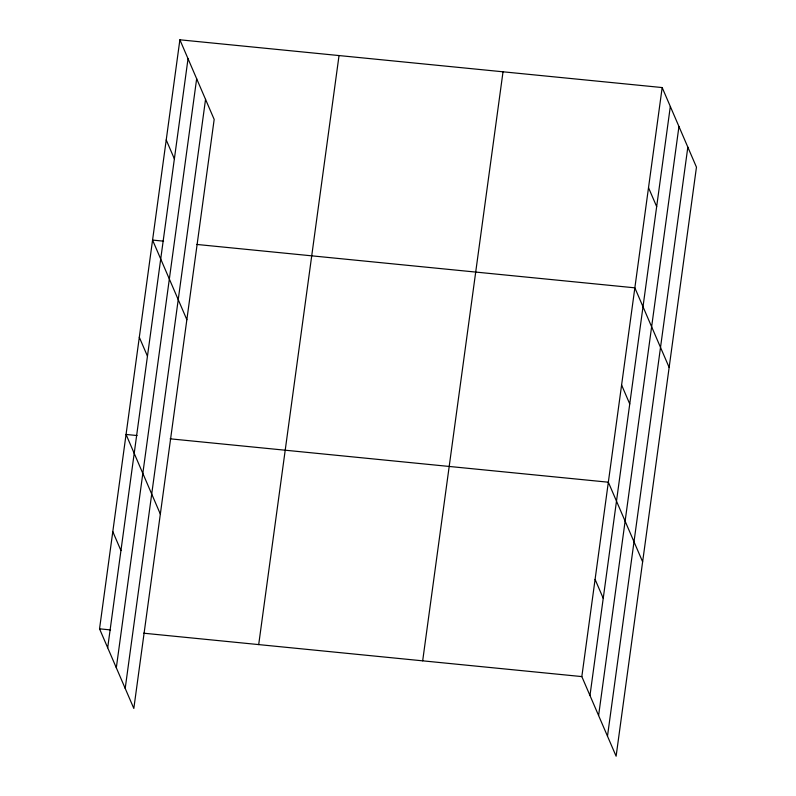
<?xml version="1.0" encoding="UTF-8"?>
<svg xmlns="http://www.w3.org/2000/svg" width="796" height="796" viewBox="0 0 796 796"><rect width="100%" height="100%" fill="white"/><g stroke="black" fill="none" stroke-linecap="round" stroke-linejoin="round"><path stroke-width="1.19" d="M179.886 39.8L214.174 119.41L133.827 708.44L99.54 628.83L179.886 39.8L662.173 87.56L696.46 167.17L616.114 756.2L581.826 676.59L662.173 87.56M107.689 647.755L188.035 58.725M116.316 667.784L196.662 78.744M125.201 688.411L205.547 99.381M258.7 644.591L339.036 55.561M422.676 660.829L503.022 71.799M589.975 695.515L670.322 106.485M598.602 715.534L678.948 126.504M607.487 736.171L687.834 147.141M163.588 241.158L152.563 240.074L186.851 319.684M196.642 244.432L634.86 287.834L669.147 367.444M137.071 435.541L126.057 434.447L160.334 514.057M170.125 438.815L608.343 482.207L642.631 561.817M99.54 628.83L110.554 629.925M143.618 633.198L581.826 676.59M648.521 187.697L656.67 206.612M621.596 385.015L629.745 403.94M595.09 579.398L603.239 598.323M166.225 139.937L174.374 158.862M139.31 337.265L147.459 356.18M112.793 531.638L120.942 550.563"/></g></svg>
